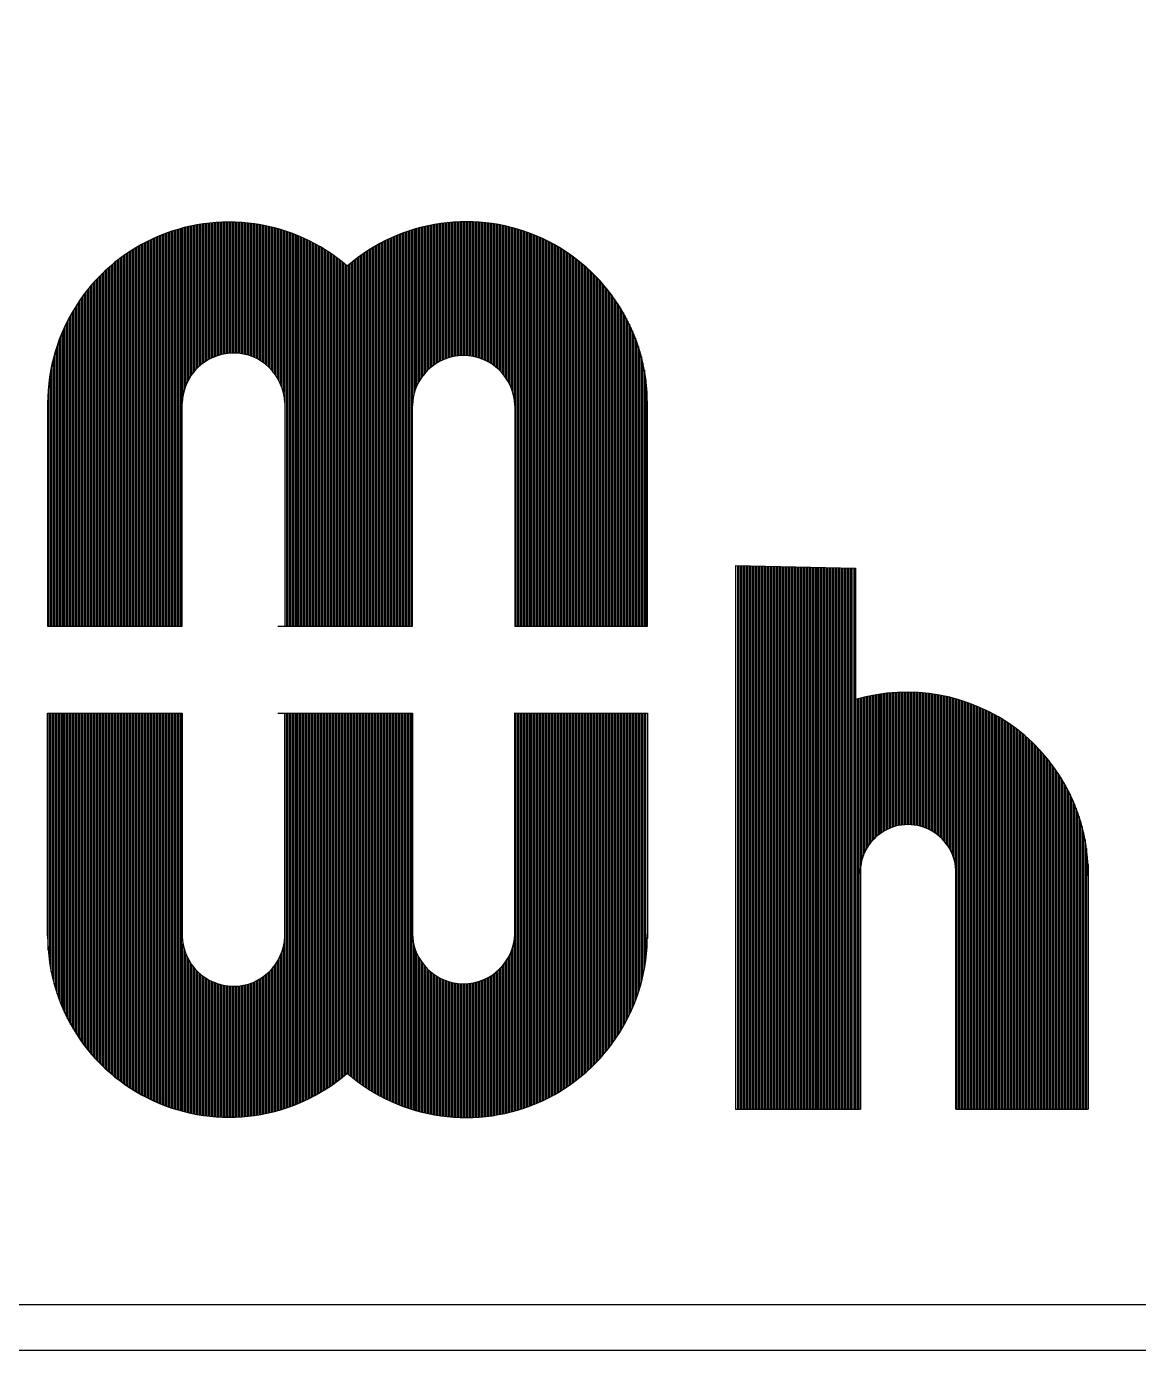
# Model space of a CAD drawing. Header units: millimetres. Extents: x 79 to 919, y 65 to 646.
# Drawn here: x 742.77 to 749.99, y 363.45 to 372.04 of the extents above; entities that cross this region are included whole.
import ezdxf

# ---------------------------------------------------------------- set-up
doc = ezdxf.new("R2010")
doc.units = ezdxf.units.MM
doc.layers.add('70', color=7, linetype='Continuous')

# ---------------------------------------------------------------- blocks, each defined once
blk = doc.blocks.new('abcd')
at = {"color": 20}
for p, q in [((7228.35, 910.54), (7228.35, 649)), ((7229.35, 910.93), (7229.35, 649)), ((7230.35, 911.3), (7230.35, 649)), ((7231.35, 911.66), (7231.35, 649)), ((7232.35, 912.01), (7232.35, 649)), ((7233.35, 912.35), (7233.35, 649)), ((7234.35, 912.69), (7234.35, 649)), ((7235.35, 913.01), (7235.35, 649)), ((7236.35, 913.32), (7236.35, 649)), ((7237.35, 913.62), (7237.35, 649)), ((7237.35, 913.62), (7237.35, 649)), ((7238.35, 913.92), (7238.35, 649)), ((7238.35, 913.92), (7238.35, 649)), ((7239.35, 914.2), (7239.35, 649)), ((7240.35, 914.48), (7240.35, 649)), ((7241.35, 914.75), (7241.35, 802.88)), ((7242.35, 915), (7242.35, 807.06)), ((7243.35, 915.25), (7243.35, 809.88)), ((7244.35, 915.49), (7244.35, 812.12)), ((7245.35, 915.72), (7245.35, 814)), ((7246.35, 915.94), (7246.35, 815.65)), ((7247.35, 916.15), (7247.35, 817.11)), ((7248.35, 916.36), (7248.35, 818.42)), ((7249.35, 916.55), (7249.35, 819.61)), ((7250.35, 916.74), (7250.35, 820.7)), ((7251.35, 916.92), (7251.35, 821.71)), ((7252.35, 917.09), (7252.35, 822.63)), ((7253.35, 917.25), (7253.35, 823.48)), ((7254.35, 917.4), (7254.35, 824.27)), ((7255.35, 917.54), (7255.35, 825.1)), ((7256.35, 917.68), (7256.35, 825.72)), ((7257.35, 917.8), (7257.35, 826.3)), ((7258.35, 917.92), (7258.35, 826.83)), ((7259.35, 918.03), (7259.35, 827.31)), ((7259.35, 918.03), (7259.35, 827.31)), ((7260.35, 918.13), (7260.35, 827.75)), ((7260.35, 918.13), (7260.35, 827.93)), ((7261.35, 918.22), (7261.35, 828.39)), ((7262.35, 918.31), (7262.35, 828.81)), ((7263.35, 918.38), (7263.35, 829.19)), ((7264.35, 918.45), (7264.35, 829.54)), ((7265.35, 918.51), (7265.35, 829.85)), ((7266.35, 918.56), (7266.35, 830.13)), ((7267.35, 918.6), (7267.35, 830.38)), ((7268.35, 918.64), (7268.35, 830.59)), ((7269.35, 918.67), (7269.35, 830.78)), ((7270.35, 918.68), (7270.35, 830.93)), ((7271.35, 918.69), (7271.35, 831.06)), ((7272.35, 918.69), (7272.35, 831.15)), ((7273.35, 918.69), (7273.35, 831.22)), ((7274.35, 918.67), (7274.35, 831.25)), ((7275.35, 918.65), (7275.35, 831.26)), ((7276.35, 918.62), (7276.35, 831.24)), ((7277.35, 918.58), (7277.35, 831.18)), ((7278.35, 918.53), (7278.35, 831.1)), ((7279.35, 918.47), (7279.35, 830.99)), ((7280.35, 918.41), (7280.35, 830.85)), ((7281.35, 918.33), (7281.35, 830.68)), ((7282.35, 918.25), (7282.35, 830.48)), ((7283.35, 918.16), (7283.35, 830.24)), ((7284.35, 918.06), (7284.35, 829.98)), ((7285.35, 917.96), (7285.35, 829.68)), ((7286.35, 917.84), (7286.35, 829.35)), ((7287.35, 917.72), (7287.35, 828.98)), ((7288.35, 917.59), (7288.35, 828.58)), ((7289.35, 917.45), (7289.35, 828.14)), ((7290.35, 917.3), (7290.35, 827.66)), ((7291.35, 917.14), (7291.35, 827.14)), ((7292.35, 916.97), (7292.35, 826.58)), ((7293.35, 916.8), (7293.35, 825.97)), ((7294.35, 916.62), (7294.35, 825.31)), ((7295.35, 916.42), (7295.35, 824.6)), ((7296.35, 916.22), (7296.35, 823.84)), ((7297.35, 916.01), (7297.35, 823.01)), ((7298.35, 915.79), (7298.35, 822.12)), ((7299.35, 915.57), (7299.35, 821.15)), ((7300.35, 915.33), (7300.35, 820.1)), ((7301.35, 915.09), (7301.35, 818.96)), ((7302.35, 914.83), (7302.35, 817.7)), ((7303.35, 914.57), (7303.35, 816.31)), ((7304.35, 914.3), (7304.35, 814.75)), ((7305.35, 914.01), (7305.35, 812.98)), ((7306.35, 913.72), (7306.35, 810.92)), ((7307.35, 913.42), (7307.35, 808.4)), ((7308.35, 913.11), (7308.35, 805)), ((7309.35, 912.79), (7309.35, 649)), ((7310.35, 912.46), (7310.35, 649)), ((7311.35, 912.12), (7311.35, 649)), ((7312.35, 911.78), (7312.35, 649)), ((7313.35, 911.42), (7313.35, 649)), ((7314.35, 911.05), (7314.35, 649)), ((7315.35, 910.67), (7315.35, 649)), ((7316.35, 910.28), (7316.35, 649)), ((7386.35, 910.66), (7386.35, 649)), ((7387.35, 911.05), (7387.35, 649)), ((7388.35, 911.42), (7388.35, 649)), ((7389.35, 911.79), (7389.35, 649)), ((7390.35, 912.14), (7390.35, 649)), ((7391.35, 912.49), (7391.35, 649)), ((7392.35, 912.82), (7392.35, 649)), ((7393.35, 913.15), (7393.35, 649)), ((7394.35, 913.46), (7394.35, 649)), ((7395.35, 913.77), (7395.35, 803.15)), ((7396.35, 914.07), (7396.35, 806.61)), ((7397.35, 914.35), (7397.35, 809.16)), ((7398.35, 914.63), (7398.35, 811.25)), ((7399.35, 914.9), (7399.35, 813.03)), ((7400.35, 915.16), (7400.35, 814.6)), ((7401.35, 915.41), (7401.35, 816)), ((7402.35, 915.65), (7402.35, 817.26)), ((7403.35, 915.89), (7403.35, 818.41)), ((7404.35, 916.11), (7404.35, 819.47)), ((7405.35, 916.33), (7405.35, 820.44)), ((7406.35, 916.53), (7406.35, 821.33)), ((7407.35, 916.73), (7407.35, 822.16)), ((7408.35, 916.92), (7408.35, 822.93)), ((7409.35, 917.1), (7409.35, 823.64)), ((7410.35, 917.27), (7410.35, 824.3)), ((7411.35, 917.43), (7411.35, 824.91)), ((7411.35, 917.43), (7411.35, 824.91)), ((7412.35, 917.59), (7412.35, 825.48)), ((7412.35, 917.59), (7412.35, 825.48)), ((7413.35, 917.74), (7413.35, 826)), ((7414.35, 917.87), (7414.35, 826.48)), ((7415.35, 918), (7415.35, 826.92)), ((7416.35, 918.12), (7416.35, 827.33)), ((7417.35, 918.23), (7417.35, 827.69)), ((7418.35, 918.34), (7418.35, 828.03)), ((7419.35, 918.43), (7419.35, 828.33)), ((7420.35, 918.52), (7420.35, 828.59)), ((7421.35, 918.6), (7421.35, 828.83)), ((7422.35, 918.67), (7422.35, 829.03)), ((7423.35, 918.73), (7423.35, 829.21)), ((7424.35, 918.78), (7424.35, 829.35)), ((7425.35, 918.83), (7425.35, 829.46)), ((7426.35, 918.87), (7426.35, 829.55)), ((7427.35, 918.89), (7427.35, 829.6)), ((7428.35, 918.91), (7428.35, 829.62)), ((7429.35, 918.93), (7429.35, 829.62)), ((7430.35, 918.93), (7430.35, 829.58)), ((7431.35, 918.93), (7431.35, 829.52)), ((7432.35, 918.91), (7432.35, 829.43)), ((7433.35, 918.89), (7433.35, 829.31)), ((7433.35, 918.89), (7433.35, 829.31)), ((7434.35, 918.86), (7434.35, 829.15)), ((7434.35, 918.86), (7434.35, 829.15)), ((7435.35, 918.83), (7435.35, 828.97)), ((7436.35, 918.78), (7436.35, 828.75)), ((7437.35, 918.73), (7437.35, 828.51)), ((7438.35, 918.66), (7438.35, 828.23)), ((7439.35, 918.59), (7439.35, 827.92)), ((7440.35, 918.51), (7440.35, 827.57)), ((7441.35, 918.43), (7441.35, 827.19)), ((7442.35, 918.33), (7442.35, 826.78)), ((7443.35, 918.23), (7443.35, 826.32)), ((7444.35, 918.11), (7444.35, 825.83)), ((7445.35, 917.99), (7445.35, 825.29)), ((7446.35, 917.86), (7446.35, 824.71)), ((7447.35, 917.73), (7447.35, 824.09)), ((7448.35, 917.58), (7448.35, 823.41)), ((7449.35, 917.42), (7449.35, 822.68)), ((7450.35, 917.26), (7450.35, 821.89)), ((7451.35, 917.09), (7451.35, 821.04)), ((7452.35, 916.91), (7452.35, 820.12)), ((7453.35, 916.72), (7453.35, 819.12)), ((7454.35, 916.52), (7454.35, 818.04)), ((7455.35, 916.31), (7455.35, 816.85)), ((7456.35, 916.1), (7456.35, 815.54)), ((7457.35, 915.87), (7457.35, 814.09)), ((7458.35, 915.64), (7458.35, 812.46)), ((7459.35, 915.4), (7459.35, 810.59)), ((7460.35, 915.15), (7460.35, 808.37)), ((7461.35, 914.88), (7461.35, 805.6)), ((7462.35, 914.62), (7462.35, 801.53)), ((7462.97, 914.44), (7462.97, 648.77)), ((7463.35, 914.34), (7463.35, 649)), ((7464.35, 914.05), (7464.35, 649)), ((7465.35, 913.75), (7465.35, 649)), ((7466.35, 913.44), (7466.35, 649)), ((7467.35, 913.13), (7467.35, 649)), ((7468.35, 912.8), (7468.35, 649)), ((7469.35, 912.46), (7469.35, 649)), ((7470.35, 912.12), (7470.35, 649)), ((7471.35, 911.76), (7471.35, 649)), ((7472.35, 911.4), (7472.35, 649)), ((7473.35, 911.02), (7473.35, 649)), ((7474.35, 910.64), (7474.35, 649)), ((7210.35, 901.81), (7210.35, 649)), ((7211.35, 902.39), (7211.35, 649)), ((7212.35, 902.97), (7212.35, 649)), ((7213.35, 903.56), (7213.35, 649)), ((7214.35, 904.08), (7214.35, 649)), ((7215.35, 904.61), (7215.35, 649)), ((7216.35, 905.14), (7216.35, 649)), ((7217.35, 905.65), (7217.35, 649)), ((7218.35, 906.15), (7218.35, 649)), ((7219.35, 906.64), (7219.35, 649)), ((7220.35, 907.11), (7220.35, 649)), ((7221.35, 907.58), (7221.35, 649)), ((7222.35, 908.04), (7222.35, 649)), ((7223.35, 908.48), (7223.35, 649)), ((7224.35, 908.91), (7224.35, 649)), ((7225.35, 909.34), (7225.35, 649)), ((7226.35, 909.75), (7226.35, 649)), ((7227.35, 910.15), (7227.35, 649)), ((7317.35, 909.88), (7317.35, 649)), ((7318.35, 909.47), (7318.35, 649)), ((7319.35, 909.06), (7319.35, 649)), ((7320.35, 908.62), (7320.35, 649)), ((7321.35, 908.18), (7321.35, 649)), ((7322.35, 907.73), (7322.35, 649)), ((7323.35, 907.27), (7323.35, 649)), ((7324.35, 906.8), (7324.35, 649)), ((7324.35, 906.8), (7324.35, 649)), ((7325.35, 906.31), (7325.35, 649)), ((7325.35, 906.31), (7325.35, 649)), ((7326.35, 905.81), (7326.35, 649)), ((7327.35, 905.31), (7327.35, 649)), ((7328.35, 904.79), (7328.35, 649)), ((7329.35, 904.25), (7329.35, 649)), ((7330.35, 903.71), (7330.35, 649)), ((7331.35, 903.15), (7331.35, 649)), ((7332.35, 902.58), (7332.35, 649)), ((7333.35, 902), (7333.35, 649)), ((7368.35, 901.86), (7368.35, 649)), ((7369.35, 902.45), (7369.35, 649)), ((7370.35, 903.03), (7370.35, 649)), ((7371.35, 903.59), (7371.35, 649)), ((7372.35, 904.15), (7372.35, 649)), ((7373.35, 904.69), (7373.35, 649)), ((7374.35, 905.21), (7374.35, 649)), ((7375.35, 905.73), (7375.35, 649)), ((7376.35, 906.23), (7376.35, 649)), ((7377.35, 906.73), (7377.35, 649)), ((7378.35, 907.21), (7378.35, 649)), ((7379.35, 907.65), (7379.35, 649)), ((7380.35, 908.13), (7380.35, 649)), ((7381.35, 908.58), (7381.35, 649)), ((7382.35, 909.02), (7382.35, 649)), ((7383.35, 909.45), (7383.35, 649)), ((7384.35, 909.86), (7384.35, 649)), ((7385.35, 910.27), (7385.35, 649)), ((7475.35, 910.24), (7475.35, 649)), ((7476.35, 909.84), (7476.35, 649)), ((7477.35, 909.42), (7477.35, 649)), ((7478.35, 908.99), (7478.35, 649)), ((7479.35, 908.55), (7479.35, 649)), ((7480.35, 908.11), (7480.35, 649)), ((7481.35, 907.65), (7481.35, 649)), ((7482.35, 907.18), (7482.35, 649)), ((7483.35, 906.69), (7483.35, 649)), ((7484.35, 906.2), (7484.35, 649)), ((7485.35, 905.7), (7485.35, 649)), ((7486.35, 905.18), (7486.35, 649)), ((7487.35, 904.65), (7487.35, 649)), ((7488.35, 904.11), (7488.35, 649)), ((7489.35, 903.56), (7489.35, 649)), ((7490.35, 902.99), (7490.35, 649)), ((7491.35, 902.42), (7491.35, 649)), ((7492.35, 901.83), (7492.35, 649)), ((7197.35, 892.92), (7197.35, 649)), ((7198.35, 893.7), (7198.35, 649)), ((7199.35, 894.46), (7199.35, 649)), ((7200.35, 895.2), (7200.35, 649)), ((7201.35, 895.93), (7201.35, 649)), ((7202.35, 896.64), (7202.35, 649)), ((7203.35, 897.33), (7203.35, 649)), ((7204.35, 898.01), (7204.35, 649)), ((7205.35, 898.68), (7205.35, 649)), ((7206.35, 899.33), (7206.35, 649)), ((7207.35, 899.97), (7207.35, 649)), ((7208.35, 900.6), (7208.35, 649)), ((7209.35, 901.21), (7209.35, 649)), ((7334.35, 901.41), (7334.35, 649)), ((7335.35, 900.8), (7335.35, 649)), ((7336.35, 900.18), (7336.35, 649)), ((7337.35, 899.55), (7337.35, 649)), ((7338.35, 898.9), (7338.35, 649)), ((7339.35, 898.24), (7339.35, 649)), ((7340.35, 897.56), (7340.35, 649)), ((7341.35, 896.87), (7341.35, 649)), ((7342.35, 896.16), (7342.35, 649)), ((7343.35, 895.44), (7343.35, 649)), ((7344.35, 894.7), (7344.35, 649)), ((7345.35, 893.95), (7345.35, 649)), ((7346.35, 893.18), (7346.35, 649)), ((7346.35, 893.18), (7346.35, 649)), ((7355.35, 892.92), (7355.35, 649)), ((7356.35, 893.7), (7356.35, 649)), ((7357.35, 894.46), (7357.35, 649)), ((7358.35, 895.21), (7358.35, 649)), ((7359.35, 895.94), (7359.35, 649)), ((7360.35, 896.66), (7360.35, 649)), ((7361.35, 897.36), (7361.35, 649)), ((7362.35, 898.05), (7362.35, 649)), ((7363.35, 898.72), (7363.35, 649)), ((7364.35, 899.37), (7364.35, 649)), ((7365.35, 900.02), (7365.35, 649)), ((7366.35, 900.65), (7366.35, 649)), ((7367.35, 901.26), (7367.35, 649)), ((7493.35, 901.22), (7493.35, 649)), ((7494.35, 900.61), (7494.35, 649)), ((7495.35, 899.98), (7495.35, 649)), ((7496.35, 899.33), (7496.35, 649)), ((7497.35, 898.67), (7497.35, 649)), ((7498.35, 898), (7498.35, 649)), ((7499.35, 897.32), (7499.35, 649)), ((7500.35, 896.61), (7500.35, 649)), ((7501.35, 895.9), (7501.35, 649)), ((7502.35, 895.16), (7502.35, 649)), ((7503.35, 894.42), (7503.35, 649)), ((7504.35, 893.65), (7504.35, 649)), ((7505.35, 892.87), (7505.35, 649)), ((7187.35, 884.16), (7187.35, 649)), ((7188.35, 885.12), (7188.35, 649)), ((7189.35, 886.07), (7189.35, 649)), ((7190.35, 886.99), (7190.35, 649)), ((7191.35, 887.9), (7191.35, 649)), ((7192.35, 888.78), (7192.35, 649)), ((7193.35, 889.65), (7193.35, 649)), ((7194.35, 890.49), (7194.35, 649)), ((7195.35, 891.32), (7195.35, 649)), ((7196.35, 892.13), (7196.35, 649)), ((7347.35, 892.39), (7347.35, 649)), ((7347.35, 892.39), (7347.35, 649)), ((7348.35, 891.59), (7348.35, 649)), ((7349.35, 890.77), (7349.35, 649)), ((7350.35, 889.93), (7350.35, 649)), ((7351.35, 889.62), (7351.35, 649)), ((7352.35, 890.47), (7352.35, 649)), ((7353.35, 891.31), (7353.35, 649)), ((7354.35, 892.12), (7354.35, 649)), ((7506.35, 892.07), (7506.35, 649)), ((7507.35, 891.25), (7507.35, 649)), ((7508.35, 890.42), (7508.35, 649)), ((7509.35, 889.57), (7509.35, 649)), ((7510.35, 888.7), (7510.35, 649)), ((7511.35, 887.8), (7511.35, 649)), ((7512.35, 886.89), (7512.35, 649)), ((7513.35, 885.96), (7513.35, 649)), ((7513.35, 885.96), (7513.35, 649)), ((7514.35, 885.01), (7514.35, 649)), ((7514.35, 885.01), (7514.35, 649)), ((7515.35, 884.03), (7515.35, 649)), ((7179.35, 875.53), (7179.35, 649)), ((7180.35, 876.7), (7180.35, 649)), ((7181.35, 877.85), (7181.35, 649)), ((7182.35, 878.96), (7182.35, 649)), ((7183.35, 880.05), (7183.35, 649)), ((7184.35, 881.11), (7184.35, 649)), ((7185.35, 882.15), (7185.35, 649)), ((7186.35, 883.17), (7186.35, 649)), ((7516.35, 883.03), (7516.35, 649)), ((7517.35, 882.01), (7517.35, 649)), ((7518.35, 880.96), (7518.35, 649)), ((7519.35, 879.89), (7519.35, 649)), ((7520.35, 878.79), (7520.35, 649)), ((7521.35, 877.66), (7521.35, 649)), ((7522.35, 876.51), (7522.35, 649)), ((7523.35, 875.32), (7523.35, 649)), ((7172.35, 866.34), (7172.35, 649)), ((7172.35, 866.34), (7172.35, 649)), ((7173.35, 867.77), (7173.35, 649)), ((7173.35, 867.77), (7173.35, 649)), ((7174.35, 869.15), (7174.35, 649)), ((7175.35, 870.5), (7175.35, 649)), ((7176.35, 871.81), (7176.35, 649)), ((7177.35, 873.08), (7177.35, 649)), ((7178.35, 874.32), (7178.35, 649)), ((7524.35, 874.11), (7524.35, 649)), ((7525.35, 872.86), (7525.35, 649)), ((7526.35, 871.57), (7526.35, 649)), ((7527.35, 870.25), (7527.35, 649)), ((7528.35, 868.89), (7528.35, 649)), ((7529.35, 867.49), (7529.35, 649)), ((7167.35, 858.45), (7167.35, 649)), ((7168.35, 860.14), (7168.35, 649)), ((7169.35, 861.77), (7169.35, 649)), ((7170.35, 863.34), (7170.35, 649)), ((7171.35, 864.87), (7171.35, 649)), ((7530.35, 866.04), (7530.35, 649)), ((7531.35, 864.55), (7531.35, 649)), ((7532.35, 863.01), (7532.35, 649)), ((7533.35, 861.41), (7533.35, 649)), ((7534.35, 859.76), (7534.35, 649)), ((7535.35, 858.05), (7535.35, 649)), ((7535.35, 858.05), (7535.35, 649)), ((7162.35, 848.88), (7162.35, 649)), ((7163.35, 850.97), (7163.35, 649)), ((7164.35, 852.96), (7164.35, 649)), ((7165.35, 854.87), (7165.35, 649)), ((7166.35, 856.69), (7166.35, 649)), ((7536.35, 856.27), (7536.35, 649)), ((7536.35, 856.27), (7536.35, 649)), ((7537.35, 854.41), (7537.35, 649)), ((7538.35, 852.48), (7538.35, 649)), ((7539.35, 850.45), (7539.35, 649)), ((7159.35, 841.9), (7159.35, 649)), ((7160.35, 844.36), (7160.35, 649)), ((7161.35, 846.68), (7161.35, 649)), ((7540.35, 848.33), (7540.35, 649)), ((7541.35, 846.08), (7541.35, 649)), ((7542.35, 843.71), (7542.35, 649)), ((7543.35, 841.19), (7543.35, 649)), ((7156.35, 833.32), (7156.35, 649)), ((7157.35, 836.42), (7157.35, 649)), ((7158.35, 839.26), (7158.35, 649)), ((7544.35, 838.48), (7544.35, 649)), ((7545.35, 835.55), (7545.35, 649)), ((7546.35, 832.35), (7546.35, 649)), ((7154.35, 826.04), (7154.35, 649)), ((7155.35, 829.9), (7155.35, 649)), ((7547.35, 828.78), (7547.35, 649)), ((7548.35, 824.71), (7548.35, 649)), ((7152.35, 815.85), (7152.35, 649)), ((7153.35, 821.52), (7153.35, 649)), ((7549.35, 819.85), (7549.35, 649)), ((7550.35, 813.48), (7550.35, 649)), ((7151.35, 807.18), (7151.35, 649)), ((7151.35, 807.18), (7151.35, 649)), ((7150.97, 797.71), (7150.97, 649)), ((7240.85, 649), (7240.85, 797.71)), ((7309.28, 797.95), (7309.28, 650.87)), ((7394.47, 649), (7394.47, 796.08)), ((7551.35, 649), (7551.35, 799.35)), ((7150.97, 649), (7240.85, 649)), ((7304.59, 649), (7394.47, 649)), ((7462.97, 649), (7551.35, 649))]:
    blk.add_line(p, q, dxfattribs=at)
at = {"color": 5}
for p, q in [((7610.24, 689.4), (7610.24, 326.61)), ((7610.24, 689.4), (7690.32, 687.76)), ((7611.51, 689.37), (7611.51, 326.69)), ((7612.51, 689.35), (7612.51, 326.69)), ((7613.51, 689.33), (7613.51, 326.69)), ((7614.51, 689.31), (7614.51, 326.69)), ((7615.51, 689.29), (7615.51, 326.61)), ((7616.51, 689.27), (7616.51, 326.61)), ((7617.51, 689.25), (7617.51, 326.61)), ((7618.51, 689.23), (7618.51, 326.61)), ((7619.51, 689.21), (7619.51, 326.61)), ((7620.51, 689.19), (7620.51, 326.61)), ((7621.51, 689.17), (7621.51, 326.61)), ((7622.51, 689.15), (7622.51, 326.61)), ((7623.51, 689.13), (7623.51, 326.61)), ((7624.51, 689.11), (7624.51, 326.61)), ((7625.51, 689.09), (7625.51, 326.61)), ((7626.51, 689.07), (7626.51, 326.61)), ((7627.51, 689.05), (7627.51, 326.61)), ((7628.51, 689.03), (7628.51, 326.61)), ((7629.51, 689.01), (7629.51, 326.61)), ((7630.51, 688.99), (7630.51, 326.61)), ((7631.51, 688.97), (7631.51, 326.61)), ((7632.51, 688.94), (7632.51, 326.61)), ((7633.51, 688.92), (7633.51, 326.61)), ((7634.51, 688.9), (7634.51, 326.61)), ((7635.51, 688.88), (7635.51, 326.61)), ((7636.51, 688.86), (7636.51, 326.61)), ((7637.51, 688.84), (7637.51, 326.61)), ((7638.51, 688.82), (7638.51, 326.61)), ((7639.51, 688.8), (7639.51, 326.61)), ((7640.51, 688.78), (7640.51, 326.61)), ((7641.51, 688.76), (7641.51, 326.61)), ((7642.51, 688.74), (7642.51, 326.61)), ((7643.51, 688.72), (7643.51, 326.61)), ((7644.51, 688.7), (7644.51, 326.61)), ((7645.51, 688.68), (7645.51, 326.61)), ((7646.51, 688.66), (7646.51, 326.61)), ((7647.51, 688.64), (7647.51, 326.61)), ((7648.51, 688.62), (7648.51, 326.61)), ((7649.51, 688.6), (7649.51, 326.61)), ((7650.51, 688.58), (7650.51, 326.61)), ((7651.51, 688.56), (7651.51, 326.61)), ((7652.51, 688.54), (7652.51, 326.61)), ((7653.51, 688.52), (7653.51, 326.61)), ((7654.51, 688.5), (7654.51, 326.61)), ((7655.51, 688.48), (7655.51, 326.61)), ((7656.51, 688.45), (7656.51, 326.61)), ((7656.51, 688.45), (7656.51, 326.61)), ((7657.51, 688.43), (7657.51, 326.61)), ((7657.51, 688.43), (7657.51, 326.61)), ((7658.51, 688.41), (7658.51, 326.61)), ((7659.51, 688.39), (7659.51, 326.61)), ((7660.51, 688.37), (7660.51, 326.61)), ((7661.51, 688.35), (7661.51, 326.61)), ((7662.51, 688.33), (7662.51, 326.61)), ((7663.51, 688.31), (7663.51, 326.61)), ((7664.51, 688.29), (7664.51, 326.61)), ((7665.51, 688.27), (7665.51, 326.61)), ((7666.51, 688.25), (7666.51, 326.61)), ((7667.51, 688.23), (7667.51, 326.61)), ((7668.51, 688.21), (7668.51, 326.61)), ((7669.51, 688.19), (7669.51, 326.61)), ((7670.51, 688.17), (7670.51, 326.61)), ((7671.51, 688.15), (7671.51, 326.61)), ((7672.51, 688.13), (7672.51, 326.61)), ((7673.51, 688.11), (7673.51, 326.61)), ((7674.51, 688.09), (7674.51, 326.61)), ((7675.51, 688.07), (7675.51, 326.61)), ((7676.51, 688.05), (7676.51, 326.61)), ((7677.51, 688.03), (7677.51, 326.61)), ((7678.51, 688.01), (7678.51, 326.61)), ((7678.51, 688.01), (7678.51, 326.61)), ((7679.51, 687.99), (7679.51, 326.61)), ((7679.51, 687.99), (7679.51, 326.61)), ((7680.51, 687.97), (7680.51, 326.61)), ((7681.51, 687.94), (7681.51, 326.61)), ((7682.51, 687.92), (7682.51, 326.61)), ((7683.51, 687.9), (7683.51, 326.61)), ((7684.51, 687.88), (7684.51, 326.61)), ((7685.51, 687.86), (7685.51, 326.61)), ((7686.51, 687.84), (7686.51, 326.61)), ((7687.51, 687.82), (7687.51, 326.61)), ((7688.51, 687.8), (7688.51, 326.61)), ((7689.57, 687.78), (7689.57, 326.61)), ((7690.32, 599.97), (7690.32, 687.76)), ((7690.32, 687.76), (7690.32, 599.97)), ((7694.57, 601.14), (7694.57, 492.78)), ((7695.57, 601.39), (7695.57, 495.9)), ((7696.57, 601.64), (7696.57, 498.25)), ((7697.57, 601.87), (7697.57, 500.19)), ((7698.57, 602.1), (7698.57, 501.86)), ((7699.57, 602.31), (7699.57, 503.32)), ((7700.57, 602.52), (7700.57, 504.63)), ((7701.57, 602.72), (7701.57, 505.81)), ((7702.57, 602.91), (7702.57, 506.88)), ((7703.57, 603.09), (7703.57, 507.87)), ((7704.57, 603.26), (7704.57, 508.77)), ((7705.57, 603.43), (7705.57, 509.59)), ((7706.57, 603.58), (7706.57, 510.36)), ((7707.57, 603.73), (7707.57, 511.06)), ((7708.57, 603.87), (7708.57, 511.71)), ((7709.57, 604), (7709.57, 512.3)), ((7710.57, 604.12), (7710.57, 512.85)), ((7711.57, 604.23), (7711.57, 513.36)), ((7712.57, 604.34), (7712.57, 513.82)), ((7713.57, 604.43), (7713.57, 514.24)), ((7714.57, 604.52), (7714.57, 514.62)), ((7715.57, 604.6), (7715.57, 514.96)), ((7716.57, 604.67), (7716.57, 515.26)), ((7717.57, 604.74), (7717.57, 515.54)), ((7718.57, 604.79), (7718.57, 515.77)), ((7719.57, 604.84), (7719.57, 515.98)), ((7720.57, 604.88), (7720.57, 516.15)), ((7721.57, 604.91), (7721.57, 516.28)), ((7722.57, 604.93), (7722.57, 516.39)), ((7723.57, 604.94), (7723.57, 516.46)), ((7724.57, 604.95), (7724.57, 516.5)), ((7725.57, 604.94), (7725.57, 516.52)), ((7726.57, 604.93), (7726.57, 516.49)), ((7727.57, 604.91), (7727.57, 516.44)), ((7728.57, 604.88), (7728.57, 516.36)), ((7729.57, 604.85), (7729.57, 516.24)), ((7730.57, 604.8), (7730.57, 516.1)), ((7730.57, 604.8), (7730.57, 516.1)), ((7731.57, 604.75), (7731.57, 515.92)), ((7731.57, 604.75), (7731.57, 515.92)), ((7732.57, 604.69), (7732.57, 515.7)), ((7733.57, 604.62), (7733.57, 515.46)), ((7734.57, 604.54), (7734.57, 515.17)), ((7735.57, 604.45), (7735.57, 514.86)), ((7736.57, 604.36), (7736.57, 514.5)), ((7737.57, 604.26), (7737.57, 514.11)), ((7738.57, 604.14), (7738.57, 513.68)), ((7739.57, 604.03), (7739.57, 513.21)), ((7740.57, 603.9), (7740.57, 512.69)), ((7741.57, 603.76), (7741.57, 512.13)), ((7742.57, 603.61), (7742.57, 511.51)), ((7743.57, 603.46), (7743.57, 510.85)), ((7744.57, 603.3), (7744.57, 510.13)), ((7745.57, 603.13), (7745.57, 509.35)), ((7746.57, 602.95), (7746.57, 508.5)), ((7747.57, 602.76), (7747.57, 507.57)), ((7748.57, 602.56), (7748.57, 506.56)), ((7749.57, 602.36), (7749.57, 505.46)), ((7750.57, 602.14), (7750.57, 504.24)), ((7751.57, 601.92), (7751.57, 502.89)), ((7752.57, 601.69), (7752.57, 501.37)), ((7752.57, 601.69), (7752.57, 501.37)), ((7753.57, 601.45), (7753.57, 499.63)), ((7753.57, 601.45), (7753.57, 499.63)), ((7754.57, 601.19), (7754.57, 497.58)), ((7690.57, 600.04), (7690.57, 326.61)), ((7691.57, 600.33), (7691.57, 326.61)), ((7692.57, 600.61), (7692.57, 326.61)), ((7693.57, 600.88), (7693.57, 326.61)), ((7755.57, 600.94), (7755.57, 495.05)), ((7756.57, 600.67), (7756.57, 491.52)), ((7757.57, 600.39), (7757.57, 326.61)), ((7758.57, 600.1), (7758.57, 326.61)), ((7759.57, 599.81), (7759.57, 326.61)), ((7760.57, 599.5), (7760.57, 326.61)), ((7761.57, 599.18), (7761.57, 326.61)), ((7762.57, 598.86), (7762.57, 326.61)), ((7763.57, 598.53), (7763.57, 326.61)), ((7764.57, 598.18), (7764.57, 326.61)), ((7765.57, 597.83), (7765.57, 326.61)), ((7766.57, 597.46), (7766.57, 326.61)), ((7767.57, 597.09), (7767.57, 326.61)), ((7768.57, 596.71), (7768.57, 326.61)), ((7769.57, 596.31), (7769.57, 326.61)), ((7770.57, 595.91), (7770.57, 326.61)), ((7771.57, 595.49), (7771.57, 326.61)), ((7772.57, 595.07), (7772.57, 326.61)), ((7773.57, 594.63), (7773.57, 326.61)), ((7774.57, 594.18), (7774.57, 326.61)), ((7775.57, 593.72), (7775.57, 326.61)), ((7776.57, 593.26), (7776.57, 326.61)), ((7777.57, 592.78), (7777.57, 326.61)), ((7778.57, 592.28), (7778.57, 326.61)), ((7150.97, 442.18), (7150.97, 590.89)), ((7150.97, 590.89), (7240.85, 590.89)), ((7151.35, 432.71), (7151.35, 590.89)), ((7151.35, 432.71), (7151.35, 590.89)), ((7152.35, 424.04), (7152.35, 590.89)), ((7153.35, 418.38), (7153.35, 590.89)), ((7154.35, 413.85), (7154.35, 590.89)), ((7155.35, 409.99), (7155.35, 590.89)), ((7156.35, 406.57), (7156.35, 590.89)), ((7157.35, 403.47), (7157.35, 590.89)), ((7158.35, 400.63), (7158.35, 590.89)), ((7159.35, 398), (7159.35, 590.89)), ((7160.35, 395.53), (7160.35, 590.89)), ((7161.35, 393.21), (7161.35, 590.89)), ((7162.35, 391.01), (7162.35, 590.89)), ((7163.35, 388.92), (7163.35, 590.89)), ((7164.35, 386.93), (7164.35, 590.89)), ((7165.35, 385.03), (7165.35, 590.89)), ((7166.35, 383.2), (7166.35, 590.89)), ((7167.35, 381.44), (7167.35, 590.89)), ((7168.35, 379.75), (7168.35, 590.89)), ((7169.35, 378.12), (7169.35, 590.89)), ((7170.35, 376.55), (7170.35, 590.89)), ((7171.35, 375.03), (7171.35, 590.89)), ((7172.35, 373.55), (7172.35, 590.89)), ((7172.35, 373.55), (7172.35, 590.89)), ((7173.35, 372.12), (7173.35, 590.89)), ((7173.35, 372.12), (7173.35, 590.89)), ((7174.35, 370.74), (7174.35, 590.89)), ((7175.35, 369.39), (7175.35, 590.89)), ((7176.35, 368.08), (7176.35, 590.89)), ((7177.35, 366.81), (7177.35, 590.89)), ((7178.35, 365.57), (7178.35, 590.89)), ((7179.35, 364.37), (7179.35, 590.89)), ((7180.35, 363.19), (7180.35, 590.89)), ((7181.35, 362.05), (7181.35, 590.89)), ((7182.35, 360.93), (7182.35, 590.89)), ((7183.35, 359.84), (7183.35, 590.89)), ((7184.35, 358.78), (7184.35, 590.89)), ((7185.35, 357.74), (7185.35, 590.89)), ((7186.35, 356.73), (7186.35, 590.89)), ((7187.35, 355.74), (7187.35, 590.89)), ((7188.35, 354.77), (7188.35, 590.89)), ((7189.35, 353.82), (7189.35, 590.89)), ((7190.35, 352.9), (7190.35, 590.89)), ((7191.35, 351.99), (7191.35, 590.89)), ((7192.35, 351.11), (7192.35, 590.89)), ((7193.35, 350.25), (7193.35, 590.89)), ((7194.35, 349.4), (7194.35, 590.89)), ((7195.35, 348.57), (7195.35, 590.89)), ((7196.35, 347.76), (7196.35, 590.89)), ((7197.35, 346.97), (7197.35, 590.89)), ((7198.35, 346.2), (7198.35, 590.89)), ((7199.35, 345.44), (7199.35, 590.89)), ((7200.35, 344.69), (7200.35, 590.89)), ((7201.35, 343.97), (7201.35, 590.89)), ((7202.35, 343.26), (7202.35, 590.89)), ((7203.35, 342.56), (7203.35, 590.89)), ((7204.35, 341.88), (7204.35, 590.89)), ((7205.35, 341.21), (7205.35, 590.89)), ((7206.35, 340.56), (7206.35, 590.89)), ((7207.35, 339.92), (7207.35, 590.89)), ((7208.35, 339.29), (7208.35, 590.89)), ((7209.35, 338.68), (7209.35, 590.89)), ((7210.35, 338.08), (7210.35, 590.89)), ((7211.35, 337.5), (7211.35, 590.89)), ((7212.35, 336.93), (7212.35, 590.89)), ((7213.35, 336.33), (7213.35, 590.89)), ((7214.35, 335.82), (7214.35, 590.89)), ((7215.35, 335.28), (7215.35, 590.89)), ((7216.35, 334.76), (7216.35, 590.89)), ((7217.35, 334.25), (7217.35, 590.89)), ((7218.35, 333.74), (7218.35, 590.89)), ((7219.35, 333.26), (7219.35, 590.89)), ((7220.35, 332.78), (7220.35, 590.89)), ((7221.35, 332.31), (7221.35, 590.89)), ((7222.35, 331.86), (7222.35, 590.89)), ((7223.35, 331.41), (7223.35, 590.89)), ((7224.35, 330.98), (7224.35, 590.89)), ((7225.35, 330.56), (7225.35, 590.89)), ((7226.35, 330.14), (7226.35, 590.89)), ((7227.35, 329.74), (7227.35, 590.89)), ((7228.35, 329.35), (7228.35, 590.89)), ((7229.35, 328.97), (7229.35, 590.89)), ((7230.35, 328.6), (7230.35, 590.89)), ((7231.35, 328.23), (7231.35, 590.89)), ((7232.35, 327.88), (7232.35, 590.89)), ((7233.35, 327.54), (7233.35, 590.89)), ((7234.35, 327.21), (7234.35, 590.89)), ((7235.35, 326.88), (7235.35, 590.89)), ((7236.35, 326.57), (7236.35, 590.89)), ((7237.35, 326.27), (7237.35, 590.89)), ((7237.35, 326.27), (7237.35, 590.89)), ((7238.35, 325.97), (7238.35, 590.89)), ((7238.35, 325.97), (7238.35, 590.89)), ((7239.35, 325.69), (7239.35, 590.89)), ((7240.35, 325.41), (7240.35, 590.89)), ((7240.85, 590.89), (7240.85, 442.18)), ((7304.59, 590.89), (7394.47, 590.89)), ((7309.28, 441.94), (7309.28, 589.02)), ((7309.35, 327.1), (7309.35, 590.89)), ((7310.35, 327.43), (7310.35, 590.89)), ((7311.35, 327.77), (7311.35, 590.89)), ((7312.35, 328.12), (7312.35, 590.89)), ((7313.35, 328.47), (7313.35, 590.89)), ((7314.35, 328.84), (7314.35, 590.89)), ((7315.35, 329.22), (7315.35, 590.89)), ((7316.35, 329.61), (7316.35, 590.89)), ((7317.35, 330.01), (7317.35, 590.89)), ((7318.35, 330.42), (7318.35, 590.89)), ((7319.35, 330.84), (7319.35, 590.89)), ((7320.35, 331.27), (7320.35, 590.89)), ((7321.35, 331.71), (7321.35, 590.89)), ((7322.35, 332.16), (7322.35, 590.89)), ((7323.35, 332.62), (7323.35, 590.89)), ((7324.35, 333.1), (7324.35, 590.89)), ((7324.35, 333.1), (7324.35, 590.89)), ((7325.35, 333.58), (7325.35, 590.89)), ((7325.35, 333.58), (7325.35, 590.89)), ((7326.35, 334.08), (7326.35, 590.89)), ((7327.35, 334.59), (7327.35, 590.89)), ((7328.35, 335.11), (7328.35, 590.89)), ((7329.35, 335.64), (7329.35, 590.89)), ((7330.35, 336.18), (7330.35, 590.89)), ((7331.35, 336.74), (7331.35, 590.89)), ((7332.35, 337.31), (7332.35, 590.89)), ((7333.35, 337.89), (7333.35, 590.89)), ((7334.35, 338.48), (7334.35, 590.89)), ((7335.35, 339.09), (7335.35, 590.89)), ((7336.35, 339.71), (7336.35, 590.89)), ((7337.35, 340.35), (7337.35, 590.89)), ((7338.35, 340.99), (7338.35, 590.89)), ((7339.35, 341.66), (7339.35, 590.89)), ((7340.35, 342.33), (7340.35, 590.89)), ((7341.35, 343.02), (7341.35, 590.89)), ((7342.35, 343.73), (7342.35, 590.89)), ((7343.35, 344.45), (7343.35, 590.89)), ((7344.35, 345.19), (7344.35, 590.89)), ((7345.35, 345.94), (7345.35, 590.89)), ((7346.35, 346.71), (7346.35, 590.89)), ((7346.35, 346.71), (7346.35, 590.89)), ((7347.35, 347.5), (7347.35, 590.89)), ((7347.35, 347.5), (7347.35, 590.89)), ((7348.35, 348.3), (7348.35, 590.89)), ((7349.35, 349.12), (7349.35, 590.89)), ((7350.35, 349.96), (7350.35, 590.89)), ((7351.35, 350.27), (7351.35, 590.89)), ((7352.35, 349.42), (7352.35, 590.89)), ((7353.35, 348.59), (7353.35, 590.89)), ((7354.35, 347.77), (7354.35, 590.89)), ((7355.35, 346.97), (7355.35, 590.89)), ((7356.35, 346.19), (7356.35, 590.89)), ((7357.35, 345.43), (7357.35, 590.89)), ((7358.35, 344.68), (7358.35, 590.89)), ((7359.35, 343.95), (7359.35, 590.89)), ((7360.35, 343.23), (7360.35, 590.89)), ((7361.35, 342.53), (7361.35, 590.89)), ((7362.35, 341.85), (7362.35, 590.89)), ((7363.35, 341.18), (7363.35, 590.89)), ((7364.35, 340.52), (7364.35, 590.89)), ((7365.35, 339.88), (7365.35, 590.89)), ((7366.35, 339.25), (7366.35, 590.89)), ((7367.35, 338.63), (7367.35, 590.89)), ((7368.35, 338.03), (7368.35, 590.89)), ((7369.35, 337.44), (7369.35, 590.89)), ((7370.35, 336.86), (7370.35, 590.89)), ((7371.35, 336.3), (7371.35, 590.89)), ((7372.35, 335.75), (7372.35, 590.89)), ((7373.35, 335.21), (7373.35, 590.89)), ((7374.35, 334.68), (7374.35, 590.89)), ((7375.35, 334.16), (7375.35, 590.89)), ((7376.35, 333.66), (7376.35, 590.89)), ((7377.35, 333.17), (7377.35, 590.89)), ((7378.35, 332.69), (7378.35, 590.89)), ((7379.35, 332.25), (7379.35, 590.89)), ((7380.35, 331.76), (7380.35, 590.89)), ((7381.35, 331.31), (7381.35, 590.89)), ((7382.35, 330.87), (7382.35, 590.89)), ((7383.35, 330.45), (7383.35, 590.89)), ((7384.35, 330.03), (7384.35, 590.89)), ((7385.35, 329.63), (7385.35, 590.89)), ((7386.35, 329.23), (7386.35, 590.89)), ((7387.35, 328.85), (7387.35, 590.89)), ((7388.35, 328.47), (7388.35, 590.89)), ((7389.35, 328.11), (7389.35, 590.89)), ((7390.35, 327.75), (7390.35, 590.89)), ((7391.35, 327.41), (7391.35, 590.89)), ((7392.35, 327.07), (7392.35, 590.89)), ((7393.35, 326.75), (7393.35, 590.89)), ((7394.35, 326.43), (7394.35, 590.89)), ((7394.47, 590.89), (7394.47, 443.81)), ((7462.97, 325.45), (7462.97, 591.13)), ((7462.97, 590.89), (7551.35, 590.89)), ((7463.35, 325.56), (7463.35, 590.89)), ((7464.35, 325.84), (7464.35, 590.89)), ((7465.35, 326.14), (7465.35, 590.89)), ((7466.35, 326.45), (7466.35, 590.89)), ((7467.35, 326.77), (7467.35, 590.89)), ((7468.35, 327.09), (7468.35, 590.89)), ((7469.35, 327.43), (7469.35, 590.89)), ((7470.35, 327.77), (7470.35, 590.89)), ((7471.35, 328.13), (7471.35, 590.89)), ((7472.35, 328.49), (7472.35, 590.89)), ((7473.35, 328.87), (7473.35, 590.89)), ((7474.35, 329.26), (7474.35, 590.89)), ((7475.35, 329.65), (7475.35, 590.89)), ((7476.35, 330.06), (7476.35, 590.89)), ((7477.35, 330.47), (7477.35, 590.89)), ((7478.35, 330.9), (7478.35, 590.89)), ((7479.35, 331.34), (7479.35, 590.89)), ((7480.35, 331.79), (7480.35, 590.89)), ((7481.35, 332.25), (7481.35, 590.89)), ((7482.35, 332.72), (7482.35, 590.89)), ((7483.35, 333.2), (7483.35, 590.89)), ((7484.35, 333.69), (7484.35, 590.89)), ((7485.35, 334.2), (7485.35, 590.89)), ((7486.35, 334.71), (7486.35, 590.89)), ((7487.35, 335.24), (7487.35, 590.89)), ((7488.35, 335.78), (7488.35, 590.89)), ((7489.35, 336.33), (7489.35, 590.89)), ((7490.35, 336.9), (7490.35, 590.89)), ((7491.35, 337.48), (7491.35, 590.89)), ((7492.35, 338.07), (7492.35, 590.89)), ((7493.35, 338.67), (7493.35, 590.89)), ((7494.35, 339.29), (7494.35, 590.89)), ((7495.35, 339.92), (7495.35, 590.89)), ((7496.35, 340.56), (7496.35, 590.89)), ((7497.35, 341.22), (7497.35, 590.89)), ((7498.35, 341.89), (7498.35, 590.89)), ((7499.35, 342.58), (7499.35, 590.89)), ((7500.35, 343.28), (7500.35, 590.89)), ((7501.35, 344), (7501.35, 590.89)), ((7502.35, 344.73), (7502.35, 590.89)), ((7503.35, 345.48), (7503.35, 590.89)), ((7504.35, 346.24), (7504.35, 590.89)), ((7505.35, 347.02), (7505.35, 590.89)), ((7506.35, 347.82), (7506.35, 590.89)), ((7507.35, 348.64), (7507.35, 590.89)), ((7508.35, 349.47), (7508.35, 590.89)), ((7509.35, 350.32), (7509.35, 590.89)), ((7510.35, 351.2), (7510.35, 590.89)), ((7511.35, 352.09), (7511.35, 590.89)), ((7512.35, 353), (7512.35, 590.89)), ((7513.35, 353.93), (7513.35, 590.89)), ((7513.35, 353.93), (7513.35, 590.89)), ((7514.35, 354.88), (7514.35, 590.89)), ((7514.35, 354.88), (7514.35, 590.89)), ((7515.35, 355.86), (7515.35, 590.89)), ((7516.35, 356.86), (7516.35, 590.89)), ((7517.35, 357.88), (7517.35, 590.89)), ((7518.35, 358.93), (7518.35, 590.89)), ((7519.35, 360), (7519.35, 590.89)), ((7520.35, 361.1), (7520.35, 590.89)), ((7521.35, 362.23), (7521.35, 590.89)), ((7522.35, 363.38), (7522.35, 590.89)), ((7523.35, 364.57), (7523.35, 590.89)), ((7524.35, 365.79), (7524.35, 590.89)), ((7525.35, 367.04), (7525.35, 590.89)), ((7526.35, 368.32), (7526.35, 590.89)), ((7527.35, 369.64), (7527.35, 590.89)), ((7528.35, 371.01), (7528.35, 590.89)), ((7529.35, 372.41), (7529.35, 590.89)), ((7530.35, 373.85), (7530.35, 590.89)), ((7531.35, 375.34), (7531.35, 590.89)), ((7532.35, 376.88), (7532.35, 590.89)), ((7533.35, 378.48), (7533.35, 590.89)), ((7534.35, 380.13), (7534.35, 590.89)), ((7535.35, 381.84), (7535.35, 590.89)), ((7535.35, 381.84), (7535.35, 590.89)), ((7536.35, 383.62), (7536.35, 590.89)), ((7536.35, 383.62), (7536.35, 590.89)), ((7537.35, 385.48), (7537.35, 590.89)), ((7538.35, 387.41), (7538.35, 590.89)), ((7539.35, 389.44), (7539.35, 590.89)), ((7540.35, 391.57), (7540.35, 590.89)), ((7541.35, 393.81), (7541.35, 590.89)), ((7542.35, 396.18), (7542.35, 590.89)), ((7543.35, 398.71), (7543.35, 590.89)), ((7544.35, 401.41), (7544.35, 590.89)), ((7545.35, 404.34), (7545.35, 590.89)), ((7546.35, 407.54), (7546.35, 590.89)), ((7547.35, 411.11), (7547.35, 590.89)), ((7548.35, 415.18), (7548.35, 590.89)), ((7549.35, 420.04), (7549.35, 590.89)), ((7550.35, 426.41), (7550.35, 590.89)), ((7551.35, 590.89), (7551.35, 440.55)), ((7779.57, 591.78), (7779.57, 326.61)), ((7780.57, 591.27), (7780.57, 326.61)), ((7781.57, 590.74), (7781.57, 326.61)), ((7782.57, 590.2), (7782.57, 326.61)), ((7783.57, 589.65), (7783.57, 326.61)), ((7784.57, 589.09), (7784.57, 326.61)), ((7785.57, 588.51), (7785.57, 326.61)), ((7786.57, 587.92), (7786.57, 326.61)), ((7787.57, 587.32), (7787.57, 326.61)), ((7788.57, 586.71), (7788.57, 326.61)), ((7789.57, 586.08), (7789.57, 326.61)), ((7790.57, 585.44), (7790.57, 326.61)), ((7791.57, 584.78), (7791.57, 326.61)), ((7792.57, 584.11), (7792.57, 326.61)), ((7793.57, 583.42), (7793.57, 326.61)), ((7794.57, 582.72), (7794.57, 326.61)), ((7795.57, 582.01), (7795.57, 326.61)), ((7796.57, 581.28), (7796.57, 326.61)), ((7797.57, 580.53), (7797.57, 326.61)), ((7798.57, 579.77), (7798.57, 326.61)), ((7799.57, 578.99), (7799.57, 326.61)), ((7800.57, 578.19), (7800.57, 326.61)), ((7801.57, 577.38), (7801.57, 326.61)), ((7802.57, 576.55), (7802.57, 326.61)), ((7803.57, 575.7), (7803.57, 326.61)), ((7804.57, 574.83), (7804.57, 326.61)), ((7805.57, 573.94), (7805.57, 326.61)), ((7806.57, 573.03), (7806.57, 326.61)), ((7807.57, 572.1), (7807.57, 326.61)), ((7808.57, 571.15), (7808.57, 326.61)), ((7808.57, 571.15), (7808.57, 326.61)), ((7809.57, 570.18), (7809.57, 326.61)), ((7809.57, 570.18), (7809.57, 326.61)), ((7810.57, 569.18), (7810.57, 326.61)), ((7811.57, 568.17), (7811.57, 326.61)), ((7812.57, 567.12), (7812.57, 326.61)), ((7813.57, 566.05), (7813.57, 326.61)), ((7814.57, 564.96), (7814.57, 326.61)), ((7815.57, 563.83), (7815.57, 326.61)), ((7816.57, 562.68), (7816.57, 326.61)), ((7817.57, 561.5), (7817.57, 326.61)), ((7818.57, 560.29), (7818.57, 326.61)), ((7819.57, 559.04), (7819.57, 326.61)), ((7820.57, 557.76), (7820.57, 326.61)), ((7821.57, 556.44), (7821.57, 326.61)), ((7822.57, 555.09), (7822.57, 326.61)), ((7823.57, 553.69), (7823.57, 326.61)), ((7824.57, 552.25), (7824.57, 326.61)), ((7825.57, 550.77), (7825.57, 326.61)), ((7826.57, 549.23), (7826.57, 326.61)), ((7827.57, 547.65), (7827.57, 326.61)), ((7828.57, 546), (7828.57, 326.61)), ((7829.57, 544.3), (7829.57, 326.61)), ((7830.57, 542.53), (7830.57, 326.61)), ((7830.57, 542.53), (7830.57, 326.61)), ((7831.57, 540.69), (7831.57, 326.61)), ((7831.57, 540.69), (7831.57, 326.61)), ((7832.57, 538.76), (7832.57, 326.61)), ((7833.57, 536.75), (7833.57, 326.61)), ((7834.57, 534.64), (7834.57, 326.61)), ((7835.57, 532.41), (7835.57, 326.61)), ((7836.57, 530.06), (7836.57, 326.61)), ((7837.57, 527.55), (7837.57, 326.61)), ((7838.57, 524.87), (7838.57, 326.61)), ((7839.57, 521.98), (7839.57, 326.61)), ((7840.57, 518.82), (7840.57, 326.61)), ((7841.57, 515.31), (7841.57, 326.61)), ((7842.57, 511.32), (7842.57, 326.61)), ((7843.57, 506.59), (7843.57, 326.61)), ((7844.57, 500.51), (7844.57, 326.61)), ((7845.57, 489.82), (7845.57, 326.61)), ((7757.32, 326.61), (7757.32, 485.13)), ((7241.35, 325.15), (7241.35, 437.02)), ((7308.35, 326.78), (7308.35, 434.89)), ((7395.35, 326.12), (7395.35, 436.74)), ((7396.35, 325.83), (7396.35, 433.28)), ((7461.35, 325.01), (7461.35, 434.29)), ((7462.35, 325.28), (7462.35, 438.36)), ((7242.35, 324.89), (7242.35, 432.83)), ((7243.35, 324.64), (7243.35, 430.01)), ((7244.35, 324.4), (7244.35, 427.77)), ((7245.35, 324.17), (7245.35, 425.89)), ((7246.35, 323.95), (7246.35, 424.25)), ((7304.35, 325.6), (7304.35, 425.14)), ((7305.35, 325.88), (7305.35, 426.91)), ((7306.35, 326.17), (7306.35, 428.98)), ((7307.35, 326.47), (7307.35, 431.5)), ((7397.35, 325.54), (7397.35, 430.73)), ((7398.35, 325.26), (7398.35, 428.65)), ((7399.35, 324.99), (7399.35, 426.86)), ((7400.35, 324.73), (7400.35, 425.3)), ((7456.35, 323.79), (7456.35, 424.35)), ((7457.35, 324.02), (7457.35, 425.8)), ((7458.35, 324.25), (7458.35, 427.43)), ((7459.35, 324.5), (7459.35, 429.3)), ((7460.35, 324.75), (7460.35, 431.52)), ((7247.35, 323.74), (7247.35, 422.79)), ((7248.35, 323.53), (7248.35, 421.47)), ((7249.35, 323.34), (7249.35, 420.28)), ((7250.35, 323.15), (7250.35, 419.19)), ((7251.35, 322.98), (7251.35, 418.19)), ((7252.35, 322.81), (7252.35, 417.26)), ((7253.35, 322.65), (7253.35, 416.41)), ((7254.35, 322.49), (7254.35, 415.62)), ((7296.35, 323.67), (7296.35, 416.05)), ((7297.35, 323.88), (7297.35, 416.88)), ((7298.35, 324.1), (7298.35, 417.77)), ((7299.35, 324.32), (7299.35, 418.74)), ((7300.35, 324.56), (7300.35, 419.79)), ((7301.35, 324.81), (7301.35, 420.94)), ((7302.35, 325.06), (7302.35, 422.19)), ((7303.35, 325.32), (7303.35, 423.59)), ((7401.35, 324.48), (7401.35, 423.9)), ((7402.35, 324.24), (7402.35, 422.63)), ((7403.35, 324), (7403.35, 421.48)), ((7404.35, 323.78), (7404.35, 420.43)), ((7405.35, 323.57), (7405.35, 419.46)), ((7406.35, 323.36), (7406.35, 418.56)), ((7407.35, 323.16), (7407.35, 417.73)), ((7408.35, 322.97), (7408.35, 416.96)), ((7409.35, 322.79), (7409.35, 416.25)), ((7410.35, 322.62), (7410.35, 415.59)), ((7447.35, 322.17), (7447.35, 415.81)), ((7448.35, 322.31), (7448.35, 416.48)), ((7449.35, 322.47), (7449.35, 417.21)), ((7450.35, 322.63), (7450.35, 418)), ((7451.35, 322.8), (7451.35, 418.85)), ((7452.35, 322.98), (7452.35, 419.77)), ((7453.35, 323.17), (7453.35, 420.77)), ((7454.35, 323.37), (7454.35, 421.86)), ((7455.35, 323.58), (7455.35, 423.04)), ((7255.35, 322.35), (7255.35, 414.79)), ((7256.35, 322.22), (7256.35, 414.17)), ((7257.35, 322.09), (7257.35, 413.59)), ((7258.35, 321.97), (7258.35, 413.06)), ((7259.35, 321.86), (7259.35, 412.58)), ((7259.35, 321.86), (7259.35, 412.58)), ((7260.35, 321.76), (7260.35, 412.14)), ((7260.35, 321.76), (7260.35, 411.96)), ((7261.35, 321.67), (7261.35, 411.5)), ((7262.35, 321.58), (7262.35, 411.08)), ((7263.35, 321.51), (7263.35, 410.7)), ((7264.35, 321.44), (7264.35, 410.36)), ((7265.35, 321.38), (7265.35, 410.04)), ((7266.35, 321.33), (7266.35, 409.76)), ((7267.35, 321.29), (7267.35, 409.52)), ((7268.35, 321.25), (7268.35, 409.3)), ((7269.35, 321.23), (7269.35, 409.11)), ((7270.35, 321.21), (7270.35, 408.96)), ((7271.35, 321.2), (7271.35, 408.84)), ((7272.35, 321.2), (7272.35, 408.74)), ((7273.35, 321.21), (7273.35, 408.68)), ((7274.35, 321.22), (7274.35, 408.64)), ((7275.35, 321.24), (7275.35, 408.63)), ((7276.35, 321.28), (7276.35, 408.66)), ((7277.35, 321.32), (7277.35, 408.71)), ((7278.35, 321.36), (7278.35, 408.79)), ((7279.35, 321.42), (7279.35, 408.9)), ((7280.35, 321.49), (7280.35, 409.04)), ((7281.35, 321.56), (7281.35, 409.21)), ((7282.35, 321.64), (7282.35, 409.42)), ((7283.35, 321.73), (7283.35, 409.65)), ((7284.35, 321.83), (7284.35, 409.92)), ((7285.35, 321.93), (7285.35, 410.21)), ((7286.35, 322.05), (7286.35, 410.55)), ((7287.35, 322.17), (7287.35, 410.91)), ((7288.35, 322.31), (7288.35, 411.32)), ((7289.35, 322.45), (7289.35, 411.76)), ((7290.35, 322.59), (7290.35, 412.23)), ((7291.35, 322.75), (7291.35, 412.75)), ((7292.35, 322.92), (7292.35, 413.32)), ((7293.35, 323.09), (7293.35, 413.93)), ((7294.35, 323.28), (7294.35, 414.58)), ((7295.35, 323.47), (7295.35, 415.29)), ((7411.35, 322.46), (7411.35, 414.98)), ((7411.35, 322.46), (7411.35, 414.98)), ((7412.35, 322.3), (7412.35, 414.42)), ((7412.35, 322.3), (7412.35, 414.42)), ((7413.35, 322.16), (7413.35, 413.89)), ((7414.35, 322.02), (7414.35, 413.41)), ((7415.35, 321.89), (7415.35, 412.97)), ((7416.35, 321.77), (7416.35, 412.57)), ((7417.35, 321.66), (7417.35, 412.2)), ((7418.35, 321.56), (7418.35, 411.86)), ((7419.35, 321.46), (7419.35, 411.56)), ((7420.35, 321.37), (7420.35, 411.3)), ((7421.35, 321.29), (7421.35, 411.06)), ((7422.35, 321.22), (7422.35, 410.86)), ((7423.35, 321.16), (7423.35, 410.69)), ((7424.35, 321.11), (7424.35, 410.54)), ((7425.35, 321.06), (7425.35, 410.43)), ((7426.35, 321.03), (7426.35, 410.35)), ((7427.35, 321), (7427.35, 410.29)), ((7428.35, 320.98), (7428.35, 410.27)), ((7429.35, 320.97), (7429.35, 410.27)), ((7430.35, 320.96), (7430.35, 410.31)), ((7431.35, 320.97), (7431.35, 410.37)), ((7432.35, 320.98), (7432.35, 410.46)), ((7433.35, 321), (7433.35, 410.59)), ((7433.35, 321), (7433.35, 410.59)), ((7434.35, 321.03), (7434.35, 410.74)), ((7434.35, 321.03), (7434.35, 410.74)), ((7435.35, 321.07), (7435.35, 410.92)), ((7436.35, 321.11), (7436.35, 411.14)), ((7437.35, 321.17), (7437.35, 411.38)), ((7438.35, 321.23), (7438.35, 411.66)), ((7439.35, 321.3), (7439.35, 411.97)), ((7440.35, 321.38), (7440.35, 412.32)), ((7441.35, 321.47), (7441.35, 412.7)), ((7442.35, 321.56), (7442.35, 413.12)), ((7443.35, 321.67), (7443.35, 413.57)), ((7444.35, 321.78), (7444.35, 414.06)), ((7445.35, 321.9), (7445.35, 414.6)), ((7446.35, 322.03), (7446.35, 415.18)), ((7610.24, 326.61), (7693.57, 326.61)), ((7757.32, 326.61), (7845.57, 326.61))]:
    blk.add_line(p, q, dxfattribs=at)
at = {"color": 20}
for centre, radius, start, end in [((7272.01, 797.65), 121.04, 49.24691, 179.97222), ((7430.32, 797.89), 121.04, 359.2542, 130.92379), ((7275.07, 797.04), 34.22, 1.52454, 178.87038), ((7428.68, 795.4), 34.22, 1.52454, 178.87038)]:
    blk.add_arc(centre, radius, start, end, dxfattribs=at)
at = {"color": 5}
for centre, radius, start, end in [((7724.67, 483.9), 121.04, 359.2542, 106.48733), ((7725.41, 484.6), 31.91, 359.06262, 181.36086), ((7272.01, 442.24), 121.04, 180.02778, 310.75309), ((7275.07, 442.85), 34.22, 181.12962, 358.47546), ((7430.32, 442), 121.04, 229.07621, 0.7458), ((7428.68, 444.49), 34.22, 181.12962, 358.47546)]:
    blk.add_arc(centre, radius, start, end, dxfattribs=at)
blk = doc.blocks.new('abcde')
at = {"color": 0, "xscale": 0.09000000000000001, "yscale": 0.09000000000000001, "zscale": 0.09000000000000001}
blk.add_blockref('abcd', (6000.014, 65.078), dxfattribs=at)

msp = doc.modelspace()

# ---------------------------------------------------------------- linework, layer by layer
at = {"layer": '70', "color": 7}
for points in [[(879.7666, 363.4528), (503.5666, 363.4528), (503.5666, 630.7528), (879.7666, 630.7528)], [(879.4696, 363.7498), (503.8636, 363.7498), (503.8636, 630.4558), (879.4696, 630.4558)]]:
    msp.add_lwpolyline(points, close=True, dxfattribs=at)

# ---------------------------------------------------------------- block references
at = {"color": 0, "xscale": 0.108, "yscale": 0.108, "zscale": 0.108}
msp.add_blockref('abcde', (25.4025, 354.8159), dxfattribs=at)

doc.saveas('drawing.dxf')
